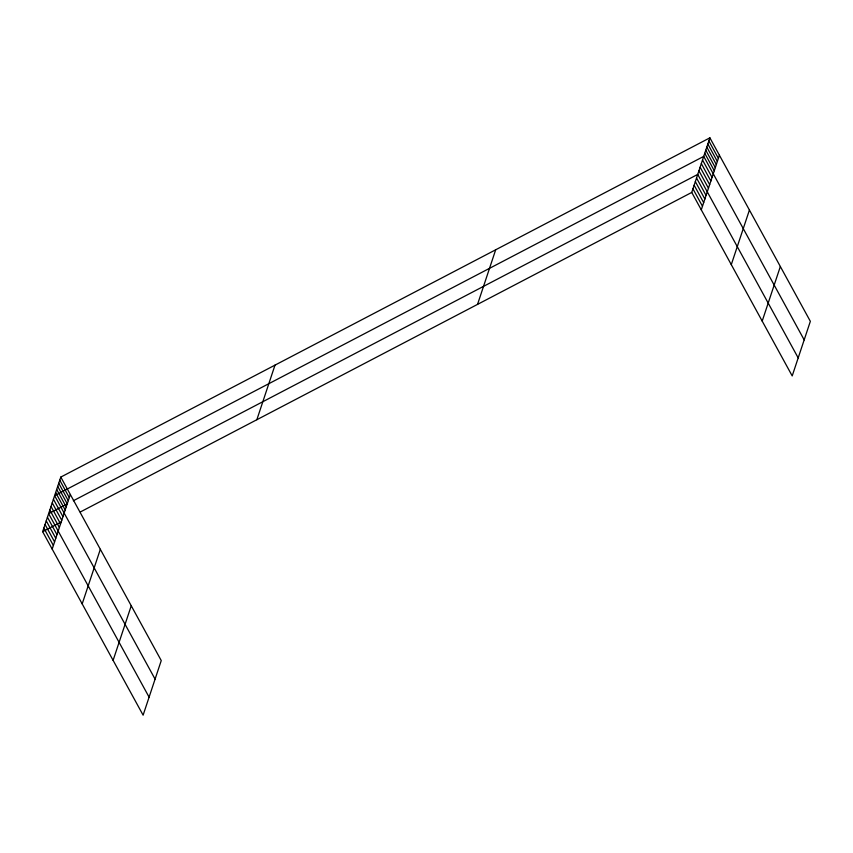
<?xml version="1.0" encoding="UTF-8"?>
<svg xmlns="http://www.w3.org/2000/svg" width="853" height="853" viewBox="0 0 853 853"><rect width="100%" height="100%" fill="white"/><g stroke="black" fill="none" stroke-linecap="round" stroke-linejoin="round"><path stroke-width="1.28" d="M60.798 477.083L161.249 660.574L143.112 715.166L42.65 531.675L60.798 477.083L709.888 137.834L810.35 321.325L792.202 375.917L691.751 192.426L709.888 137.834M52.182 549.087L70.33 494.495M82.187 603.892L100.334 549.3M113.108 660.361L131.245 605.769M256.849 419.719L274.997 365.127M477.541 304.382L495.689 249.78M701.283 209.838L719.42 155.246M731.288 264.643L749.424 210.051M762.198 321.112L780.346 266.52M67.472 503.814L48.642 513.655L149.094 697.157M73.358 500.743L697.733 174.407L798.195 357.908M42.65 531.675L61.48 521.833M80.31 511.992L691.751 192.426M708.864 140.926L718.397 158.338M707.83 144.018L717.362 161.43M706.806 147.111L716.339 164.522M705.772 150.203L715.315 167.614M704.749 153.295L714.281 170.717M804.176 339.889L703.725 156.387L54.624 495.646L155.086 679.137M702.52 159.991L712.052 177.413M701.326 163.595L710.858 181.017M700.132 167.199L709.664 184.611M698.927 170.803L708.459 188.214M696.538 178.01L706.071 195.422M695.334 181.614L704.877 199.026M694.139 185.218L703.672 202.63M692.945 188.822L702.477 206.234M59.763 480.175L69.296 497.587M58.74 483.267L68.272 500.679M57.705 486.359L67.238 503.771M56.682 489.451L66.214 506.874M55.648 492.554L65.191 509.966M53.43 499.25L62.962 516.662M52.225 502.854L61.768 520.266M51.031 506.447L60.563 523.87M49.837 510.051L59.369 527.474M47.437 517.259L56.97 534.671M46.243 520.863L55.776 538.275M45.049 524.467L54.581 541.879M43.844 528.071L53.376 545.483"/></g></svg>
